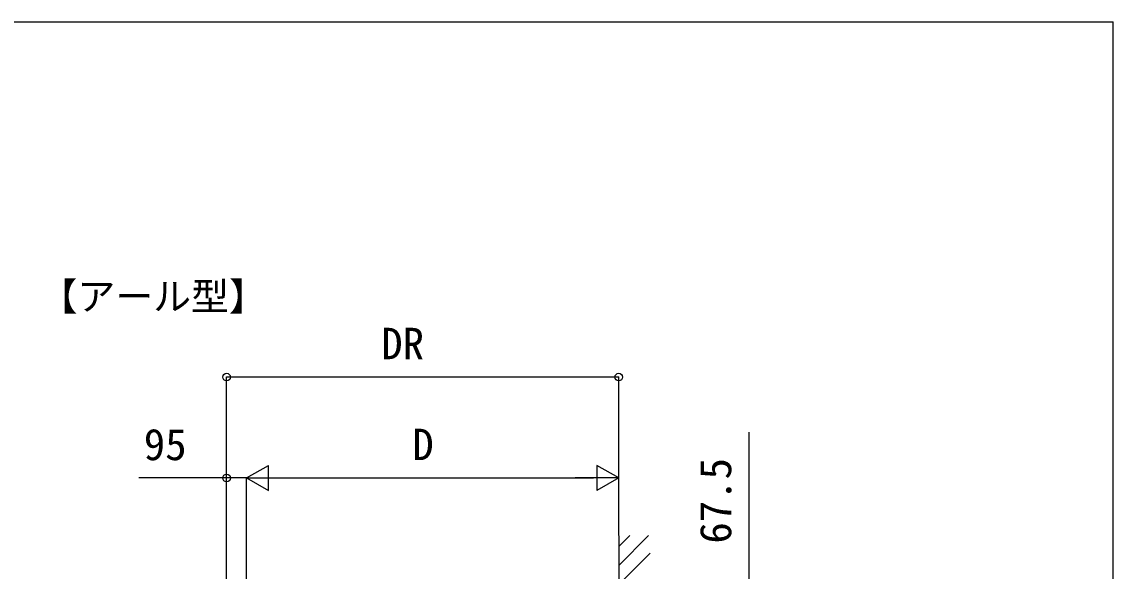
# Model space of a CAD drawing. Units: millimetres, scale not verified. Extents: x -10500 to 10500, y -15600 to 15524.
# Drawn here: x 5310 to 10500, y 12386 to 15000 of the extents above; entities that cross this region are included whole.
import ezdxf
from ezdxf.enums import TextEntityAlignment as Align

# ---------------------------------------------------------------- set-up
doc = ezdxf.new("R2010")
doc.units = ezdxf.units.MM
doc.header["$LTSCALE"] = 80
for name, color, linetype in [('0-2_USER1', 3, 'Continuous'), ('0-4_YKK_A1', 4, 'Continuous'), ('0-5_YKK_D', 6, 'Continuous'), ('0-6_YKK_ZWAK', 7, 'Continuous')]:
    doc.layers.add(name, color=color, linetype=linetype)
doc.styles.add('ＭＳ ゴシック', font='')
doc.styles.get('ＭＳ ゴシック').set_extended_font_data('MS Gothic')

msp = doc.modelspace()

# ---------------------------------------------------------------- linework, layer by layer
at = {"layer": '0-4_YKK_A1'}
for p, q in [((8148.5, 12503), (8200.58, 12555.07)), ((8148.5, 12413.19), (8290.38, 12555.07)), ((8148.5, 12554.95), (8148.5, 9039.5)), ((8148.5, 12323.39), (8297.5, 12472.39))]:
    msp.add_line(p, q, dxfattribs=at)
at = {"layer": '0-5_YKK_D'}
for p, q in [((6283.5, 11834.18), (6283.5, 13310.39)), ((8148.5, 13309.39), (6283.5, 13309.39)), ((8148.5, 12555.95), (8148.5, 13310.39)), ((8768.5, 12349.39), (8768.5, 13047.46)), ((6378.5, 12829.39), (6482.42, 12889.39)), ((6482.42, 12769.39), (6482.42, 12889.39)), ((8148.5, 12829.39), (8044.58, 12889.39)), ((8044.58, 12889.39), (8044.58, 12769.39)), ((6283.5, 11834.18), (6283.5, 12830.39)), ((6378.5, 12079), (6378.5, 12830.39)), ((6378.5, 12079), (6378.5, 12830.39)), ((6378.5, 12829.39), (6482.42, 12769.39)), ((6378.5, 12829.39), (6586.35, 12829.39)), ((6498.5, 12829.39), (8028.5, 12829.39)), ((8148.5, 12829.39), (7940.65, 12829.39)), ((8148.5, 12829.39), (8044.58, 12769.39)), ((8148.5, 12555.95), (8148.5, 12830.39))]:
    msp.add_line(p, q, dxfattribs=at)
msp.add_lwpolyline([(6378.5, 12829.39), (6283.5, 12829.39), (5866.07, 12829.39)], dxfattribs=at)
for centre in [(6283.5, 13309.39), (8148.5, 13309.39), (6283.5, 12829.39)]:
    msp.add_circle(centre, 18, dxfattribs=at)
at = {"layer": '0-6_YKK_ZWAK'}
msp.add_line((-10500, 14999.5), (10500, 14999.5), dxfattribs=at)
msp.add_lwpolyline([(-10500, -15600.5), (10500, -15600.5), (10500, 14999.5)], dxfattribs=at)

# ---------------------------------------------------------------- texts
at = {"layer": '0-2_USER1', "style": 'ＭＳ ゴシック'}
msp.add_text('【アール型】', height=132, dxfattribs=at).set_placement((5394.32, 13587.77), align=Align.BOTTOM_LEFT)
at = {"layer": '0-5_YKK_D', "style": 'ＭＳ ゴシック'}
for s, p in [('DR', (7018.95, 13349.39)), ('95', (5889.84, 12869.39)), ('D', (7166.72, 12869.39))]:
    msp.add_text(s, height=149.6, dxfattribs=at).set_placement(p, align=Align.BOTTOM_LEFT)
msp.add_text('67.5', height=149.6, rotation=90, dxfattribs=at).set_placement((8728.5, 12517.17), align=Align.BOTTOM_LEFT)

doc.saveas('drawing.dxf')
